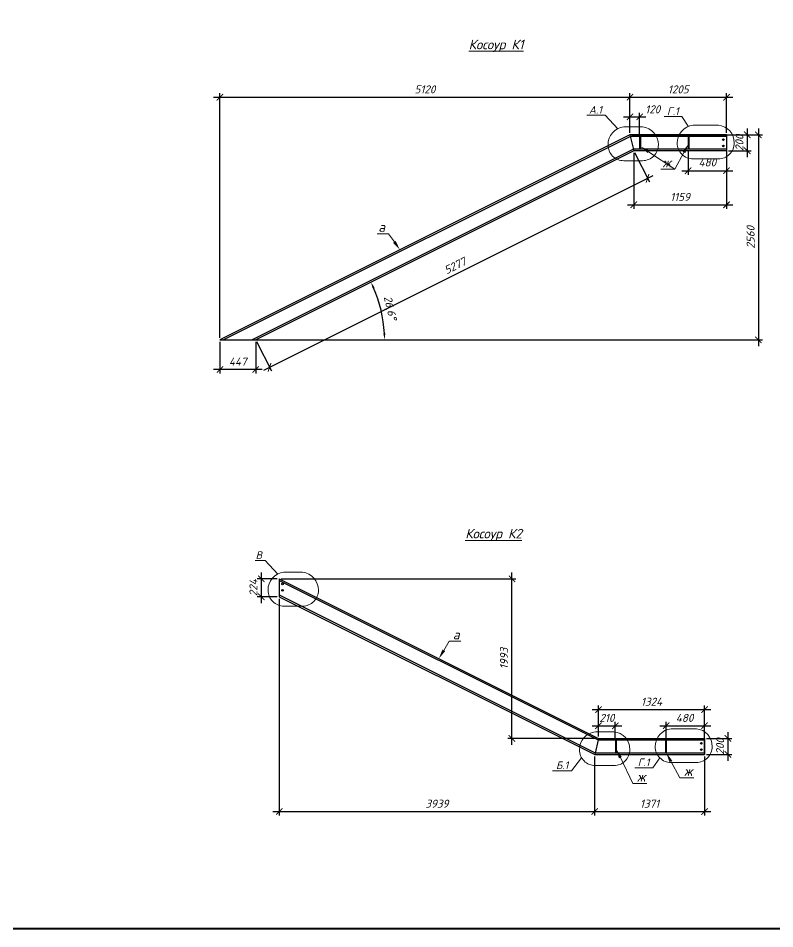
# Model space of a CAD drawing. Header units: millimetres. Extents: x -79646 to 95064, y -231229 to -58107.
# Drawn here: x -55229 to -45782, y -159148 to -147777 of the extents above; entities that cross this region are included whole.
import ezdxf
from ezdxf import colors
from ezdxf.entities.mleader import LeaderData, LeaderLine
from ezdxf.math import Vec2, Vec3

# ---------------------------------------------------------------- set-up
doc = ezdxf.new("R2010")
doc.units = ezdxf.units.MM
doc.header["$PDMODE"] = 3
doc.layers.get('0').update_dxf_attribs({"lineweight": 5})
doc.layers.get('Defpoints').update_dxf_attribs({"lineweight": 0})
for name, color, linetype, lineweight in [('#Dimensions', 7, 'Continuous', 9), ('#Выноски', 7, 'Continuous', 15), ('k_ Металл', 1, 'Continuous', 30)]:
    doc.layers.add(name, color=color, linetype=linetype, lineweight=lineweight)
doc.styles.add('ESKDW', font='eskdw.shx', dxfattribs={"oblique": 15})
doc.styles.add('STEP PR', font='isocpeui.ttf')
doc.dimstyles.new('SPDS', dxfattribs={"dimscale": 50, "dimtxt": 2.5, "dimasz": 2, "dimexe": 1.25, "dimexo": 0.625, "dimtad": 1, "dimdec": 0, "dimrnd": 0.001, "dimtxsty": 'ESKDW', "dimblk": 'ARCHTICK', "dimcen": 2.5, "dimdle": 2, "dimclrd": 256, "dimclre": 256, "dimclrt": 7, "dimadec": 0, "dimazin": 2, "dimtfac": 0.75, "dimtdec": 0, "dimtmove": 1, "dimatfit": 3, "dimfxl": 1, "dimtolj": 1, "dimarcsym": 1})

# ---------------------------------------------------------------- blocks, each defined once
blk = doc.blocks.new('_None')
blk = doc.blocks.new('_ArchTick')
at = {"color": 0, "linetype": 'ByBlock', "const_width": 0.15}
blk.add_lwpolyline([(-0.5, -0.5), (0.5, 0.5)], dxfattribs=at)
blk = doc.blocks.new('*D434')
at = {"layer": '#Dimensions', "lineweight": -2, "transparency": 16777216}
for p, q in [((-46126, -149153), (-46126, -149513)), ((-46359, -149233), (-46076, -149233)), ((-46359, -149433), (-46076, -149433))]:
    blk.add_line(p, q, dxfattribs=at)
at = {"layer": 'Defpoints', "color": 0, "lineweight": 0, "transparency": 16777216}
for p in [(-46384, -149233), (-46384, -149433), (-46126, -149433)]:
    blk.add_point(p, dxfattribs=at)
at = {"layer": '#Dimensions', "lineweight": -2, "transparency": 16777216, "xscale": 80, "yscale": 80, "zscale": 80}
for p, rotation in [((-46126, -149233), 90), ((-46126, -149433), 270)]:
    blk.add_blockref('_ArchTick', p, dxfattribs=dict(at, rotation=rotation))
at = {"layer": '#Dimensions', "transparency": 16777216, "insert": (-46224, -149333), "char_height": 100, "attachment_point": 5, "rotation": 90, "style": 'STEP PR'}
blk.add_mtext('\\A1;200', dxfattribs=at)
blk = doc.blocks.new('*D435')
at = {"layer": '#Dimensions', "lineweight": -2, "transparency": 16777216}
for p, q in [((-47543, -149458), (-47543, -150157)), ((-46384, -149458), (-46384, -150157)), ((-47623, -150107), (-46304, -150107))]:
    blk.add_line(p, q, dxfattribs=at)
at = {"layer": 'Defpoints', "color": 0, "lineweight": 0, "transparency": 16777216}
for p in [(-47543, -149433), (-46384, -149433), (-46384, -150107)]:
    blk.add_point(p, dxfattribs=at)
at = {"layer": '#Dimensions', "lineweight": -2, "transparency": 16777216, "xscale": 80, "yscale": 80, "zscale": 80, "rotation": 180}
blk.add_blockref('_ArchTick', (-47543, -150107), dxfattribs=at)
at = {"layer": '#Dimensions', "lineweight": -2, "transparency": 16777216, "xscale": 80, "yscale": 80, "zscale": 80}
blk.add_blockref('_ArchTick', (-46384, -150107), dxfattribs=at)
at = {"layer": '#Dimensions', "transparency": 16777216, "insert": (-46964, -150009), "char_height": 100, "attachment_point": 5, "style": 'STEP PR'}
blk.add_mtext('\\A1;1159', dxfattribs=at)
blk = doc.blocks.new('*D436')
at = {"layer": '#Dimensions', "lineweight": -2, "transparency": 16777216}
for p, q in [((-52710, -151768), (-52710, -148714)), ((-47590, -149208), (-47590, -148714)), ((-52790, -148764), (-47510, -148764))]:
    blk.add_line(p, q, dxfattribs=at)
at = {"layer": 'Defpoints', "color": 0, "lineweight": 0, "transparency": 16777216}
for p in [(-47590, -148764), (-47590, -149233), (-52710, -151793)]:
    blk.add_point(p, dxfattribs=at)
at = {"layer": '#Dimensions', "lineweight": -2, "transparency": 16777216, "xscale": 80, "yscale": 80, "zscale": 80, "rotation": 180}
blk.add_blockref('_ArchTick', (-52710, -148764), dxfattribs=at)
at = {"layer": '#Dimensions', "lineweight": -2, "transparency": 16777216, "xscale": 80, "yscale": 80, "zscale": 80}
blk.add_blockref('_ArchTick', (-47590, -148764), dxfattribs=at)
at = {"layer": '#Dimensions', "transparency": 16777216, "insert": (-50150, -148666), "char_height": 100, "attachment_point": 5, "style": 'STEP PR'}
blk.add_mtext('\\A1;5120', dxfattribs=at)
blk = doc.blocks.new('*D437')
at = {"layer": '#Dimensions', "lineweight": -2, "transparency": 16777216}
for p, q in [((-47590, -149208), (-47590, -148714)), ((-46384, -149208), (-46384, -148714)), ((-47670, -148764), (-46304, -148764))]:
    blk.add_line(p, q, dxfattribs=at)
at = {"layer": 'Defpoints', "color": 0, "lineweight": 0, "transparency": 16777216}
for p in [(-46384, -148764), (-47590, -149233), (-46384, -149233)]:
    blk.add_point(p, dxfattribs=at)
at = {"layer": '#Dimensions', "lineweight": -2, "transparency": 16777216, "xscale": 80, "yscale": 80, "zscale": 80, "rotation": 180}
blk.add_blockref('_ArchTick', (-47590, -148764), dxfattribs=at)
at = {"layer": '#Dimensions', "lineweight": -2, "transparency": 16777216, "xscale": 80, "yscale": 80, "zscale": 80}
blk.add_blockref('_ArchTick', (-46384, -148764), dxfattribs=at)
at = {"layer": '#Dimensions', "transparency": 16777216, "insert": (-46987, -148666), "char_height": 100, "attachment_point": 5, "style": 'STEP PR'}
blk.add_mtext('\\A1;1205', dxfattribs=at)
blk = doc.blocks.new('*D438')
at = {"layer": '#Dimensions', "lineweight": -2, "transparency": 16777216}
for p, q in [((-45986, -149153), (-45986, -151873)), ((-47565, -149233), (-45936, -149233)), ((-52685, -151793), (-45936, -151793))]:
    blk.add_line(p, q, dxfattribs=at)
at = {"layer": 'Defpoints', "color": 0, "lineweight": 0, "transparency": 16777216}
for p in [(-47590, -149233), (-52710, -151793), (-45986, -151793)]:
    blk.add_point(p, dxfattribs=at)
at = {"layer": '#Dimensions', "lineweight": -2, "transparency": 16777216, "xscale": 80, "yscale": 80, "zscale": 80}
for p, rotation in [((-45986, -149233), 90), ((-45986, -151793), 270)]:
    blk.add_blockref('_ArchTick', p, dxfattribs=dict(at, rotation=rotation))
at = {"layer": '#Dimensions', "transparency": 16777216, "insert": (-46084, -150513), "char_height": 100, "attachment_point": 5, "rotation": 90, "style": 'STEP PR'}
blk.add_mtext('\\A1;2560', dxfattribs=at)
blk = doc.blocks.new('*D439')
at = {"layer": '#Dimensions', "lineweight": -2, "transparency": 16777216}
for p, q in [((-47532, -149455), (-47348, -149822)), ((-52162, -152173), (-47299, -149741)), ((-52252, -151815), (-52068, -152182))]:
    blk.add_line(p, q, dxfattribs=at)
at = {"layer": 'Defpoints', "color": 0, "lineweight": 0, "transparency": 16777216}
for p in [(-47543, -149433), (-47371, -149777), (-52263, -151793)]:
    blk.add_point(p, dxfattribs=at)
at = {"layer": '#Dimensions', "lineweight": -2, "transparency": 16777216, "xscale": 80, "yscale": 80, "zscale": 80}
for p, rotation in [((-47371, -149777), 26.56505117707784), ((-52091, -152137), 206.5650511770778)]:
    blk.add_blockref('_ArchTick', p, dxfattribs=dict(at, rotation=rotation))
at = {"layer": '#Dimensions', "transparency": 16777216, "insert": (-49775, -150869), "char_height": 100, "attachment_point": 5, "rotation": 26.5651, "style": 'STEP PR'}
blk.add_mtext('\\A1;5277', dxfattribs=at)
blk = doc.blocks.new('*D440')
at = {"layer": '#Dimensions', "lineweight": -2, "transparency": 16777216}
for p, q in [((-52710, -151818), (-52710, -152214)), ((-52263, -151818), (-52263, -152214)), ((-52183, -152164), (-52790, -152164))]:
    blk.add_line(p, q, dxfattribs=at)
at = {"layer": 'Defpoints', "color": 0, "lineweight": 0, "transparency": 16777216}
for p in [(-52710, -151793), (-52263, -151793), (-52710, -152164)]:
    blk.add_point(p, dxfattribs=at)
at = {"layer": '#Dimensions', "lineweight": -2, "transparency": 16777216, "xscale": 80, "yscale": 80, "zscale": 80, "rotation": 180}
blk.add_blockref('_ArchTick', (-52710, -152164), dxfattribs=at)
at = {"layer": '#Dimensions', "lineweight": -2, "transparency": 16777216, "xscale": 80, "yscale": 80, "zscale": 80}
blk.add_blockref('_ArchTick', (-52263, -152164), dxfattribs=at)
at = {"layer": '#Dimensions', "transparency": 16777216, "insert": (-52487, -152065), "char_height": 100, "attachment_point": 5, "style": 'STEP PR'}
blk.add_mtext('\\A1;447', dxfattribs=at)
blk = doc.blocks.new('*D444')
at = {"layer": '#Dimensions', "lineweight": -2, "transparency": 16777216}
for p, q in [((-51969, -155026), (-51969, -157734)), ((-48031, -156996), (-48031, -157734)), ((-52049, -157684), (-47951, -157684))]:
    blk.add_line(p, q, dxfattribs=at)
at = {"layer": 'Defpoints', "color": 0, "lineweight": 0, "transparency": 16777216}
for p in [(-51969, -155001), (-48031, -156971), (-48031, -157684)]:
    blk.add_point(p, dxfattribs=at)
at = {"layer": '#Dimensions', "lineweight": -2, "transparency": 16777216, "xscale": 80, "yscale": 80, "zscale": 80, "rotation": 180}
blk.add_blockref('_ArchTick', (-51969, -157684), dxfattribs=at)
at = {"layer": '#Dimensions', "lineweight": -2, "transparency": 16777216, "xscale": 80, "yscale": 80, "zscale": 80}
blk.add_blockref('_ArchTick', (-48031, -157684), dxfattribs=at)
at = {"layer": '#Dimensions', "transparency": 16777216, "insert": (-50000, -157586), "char_height": 100, "attachment_point": 5, "style": 'STEP PR'}
blk.add_mtext('\\A1;3939', dxfattribs=at)
blk = doc.blocks.new('*D445')
at = {"layer": '#Dimensions', "lineweight": -2, "transparency": 16777216}
for p, q in [((-48031, -156996), (-48031, -157734)), ((-46659, -156996), (-46659, -157734)), ((-48111, -157684), (-46579, -157684))]:
    blk.add_line(p, q, dxfattribs=at)
at = {"layer": 'Defpoints', "color": 0, "lineweight": 0, "transparency": 16777216}
for p in [(-48031, -156971), (-46659, -156971), (-46659, -157684)]:
    blk.add_point(p, dxfattribs=at)
at = {"layer": '#Dimensions', "lineweight": -2, "transparency": 16777216, "xscale": 80, "yscale": 80, "zscale": 80, "rotation": 180}
blk.add_blockref('_ArchTick', (-48031, -157684), dxfattribs=at)
at = {"layer": '#Dimensions', "lineweight": -2, "transparency": 16777216, "xscale": 80, "yscale": 80, "zscale": 80}
blk.add_blockref('_ArchTick', (-46659, -157684), dxfattribs=at)
at = {"layer": '#Dimensions', "transparency": 16777216, "insert": (-47345, -157586), "char_height": 100, "attachment_point": 5, "style": 'STEP PR'}
blk.add_mtext('\\A1;1371', dxfattribs=at)
blk = doc.blocks.new('*D446')
at = {"layer": '#Dimensions', "lineweight": -2, "transparency": 16777216}
for p, q in [((-46367, -156691), (-46367, -157051)), ((-46634, -156771), (-46317, -156771)), ((-46634, -156971), (-46317, -156971))]:
    blk.add_line(p, q, dxfattribs=at)
at = {"layer": 'Defpoints', "color": 0, "lineweight": 0, "transparency": 16777216}
for p in [(-46659, -156771), (-46659, -156971), (-46367, -156971)]:
    blk.add_point(p, dxfattribs=at)
at = {"layer": '#Dimensions', "lineweight": -2, "transparency": 16777216, "xscale": 80, "yscale": 80, "zscale": 80}
for p, rotation in [((-46367, -156771), 90), ((-46367, -156971), 270)]:
    blk.add_blockref('_ArchTick', p, dxfattribs=dict(at, rotation=rotation))
at = {"layer": '#Dimensions', "transparency": 16777216, "insert": (-46465, -156871), "char_height": 100, "attachment_point": 5, "rotation": 90, "style": 'STEP PR'}
blk.add_mtext('\\A1;200', dxfattribs=at)
blk = doc.blocks.new('*D447')
at = {"layer": '#Dimensions', "lineweight": -2, "transparency": 16777216}
for p, q in [((-48064, -156411), (-46579, -156411)), ((-47984, -156746), (-47984, -156361)), ((-46659, -156746), (-46659, -156361))]:
    blk.add_line(p, q, dxfattribs=at)
at = {"layer": 'Defpoints', "color": 0, "lineweight": 0, "transparency": 16777216}
for p in [(-46659, -156411), (-47984, -156771), (-46659, -156771)]:
    blk.add_point(p, dxfattribs=at)
at = {"layer": '#Dimensions', "lineweight": -2, "transparency": 16777216, "xscale": 80, "yscale": 80, "zscale": 80, "rotation": 180}
blk.add_blockref('_ArchTick', (-47984, -156411), dxfattribs=at)
at = {"layer": '#Dimensions', "lineweight": -2, "transparency": 16777216, "xscale": 80, "yscale": 80, "zscale": 80}
blk.add_blockref('_ArchTick', (-46659, -156411), dxfattribs=at)
at = {"layer": '#Dimensions', "transparency": 16777216, "insert": (-47321, -156313), "char_height": 100, "attachment_point": 5, "style": 'STEP PR'}
blk.add_mtext('\\A1;1324', dxfattribs=at)
blk = doc.blocks.new('*D448')
at = {"layer": '#Dimensions', "lineweight": -2, "transparency": 16777216}
for p, q in [((-49064, -156851), (-49064, -154698)), ((-51944, -154778), (-49014, -154778)), ((-48009, -156771), (-49114, -156771))]:
    blk.add_line(p, q, dxfattribs=at)
at = {"layer": 'Defpoints', "color": 0, "lineweight": 0, "transparency": 16777216}
for p in [(-51969, -154778), (-49064, -154778), (-47984, -156771)]:
    blk.add_point(p, dxfattribs=at)
at = {"layer": '#Dimensions', "lineweight": -2, "transparency": 16777216, "xscale": 80, "yscale": 80, "zscale": 80}
for p, rotation in [((-49064, -154778), 90), ((-49064, -156771), 270)]:
    blk.add_blockref('_ArchTick', p, dxfattribs=dict(at, rotation=rotation))
at = {"layer": '#Dimensions', "transparency": 16777216, "insert": (-49162, -155774), "char_height": 100, "attachment_point": 5, "rotation": 90, "style": 'STEP PR'}
blk.add_mtext('\\A1;1993', dxfattribs=at)
blk = doc.blocks.new('*D449')
at = {"layer": '#Dimensions', "lineweight": -2, "transparency": 16777216}
for p, q in [((-52194, -154698), (-52194, -155081)), ((-51994, -154778), (-52244, -154778)), ((-51994, -155001), (-52244, -155001))]:
    blk.add_line(p, q, dxfattribs=at)
at = {"layer": 'Defpoints', "color": 0, "lineweight": 0, "transparency": 16777216}
for p in [(-51969, -154778), (-52194, -155001), (-51969, -155001)]:
    blk.add_point(p, dxfattribs=at)
at = {"layer": '#Dimensions', "lineweight": -2, "transparency": 16777216, "xscale": 80, "yscale": 80, "zscale": 80}
for p, rotation in [((-52194, -154778), 90), ((-52194, -155001), 270)]:
    blk.add_blockref('_ArchTick', p, dxfattribs=dict(at, rotation=rotation))
at = {"layer": '#Dimensions', "transparency": 16777216, "insert": (-52292, -154890), "char_height": 100, "attachment_point": 5, "rotation": 90, "style": 'STEP PR'}
blk.add_mtext('\\A1;224', dxfattribs=at)
blk = doc.blocks.new('*D450')
at = {"layer": '#Dimensions', "lineweight": -2, "transparency": 16777216}
blk.add_line((-50673, -151793), (-50605, -151793), dxfattribs=at)
blk.add_arc((-52263, -151793), 1608, 2.8508, 23.7142, dxfattribs=at)
at = {"layer": '#Dimensions', "lineweight": 0, "transparency": 16777216}
for points in [[(-50803, -151152), (-50779, -151140), (-50825, -151074)], [(-50644, -151712), (-50670, -151713), (-50655, -151793)]]:
    blk.add_solid(points, dxfattribs=at)
at = {"layer": 'Defpoints', "color": 0, "lineweight": 0, "transparency": 16777216}
for p in [(-47543, -149433), (-50674, -151545), (-52710, -151793), (-52263, -151793), (-50698, -151793)]:
    blk.add_point(p, dxfattribs=at)
at = {"layer": '#Dimensions', "transparency": 16777216, "insert": (-50593, -151398), "char_height": 100, "attachment_point": 5, "rotation": 283.2825, "style": 'STEP PR'}
blk.add_mtext('\\A1;26,6°', dxfattribs=at)
blk = doc.blocks.new('*D544')
at = {"layer": '#Dimensions', "lineweight": -2, "transparency": 16777216}
for p, q in [((-46864, -149438), (-46864, -149732)), ((-46384, -149438), (-46384, -149732)), ((-46944, -149682), (-46304, -149682))]:
    blk.add_line(p, q, dxfattribs=at)
at = {"layer": 'Defpoints', "color": 0, "lineweight": 0, "transparency": 16777216}
for p in [(-46864, -149413), (-46384, -149413), (-46384, -149682)]:
    blk.add_point(p, dxfattribs=at)
at = {"layer": '#Dimensions', "lineweight": -2, "transparency": 16777216, "xscale": 80, "yscale": 80, "zscale": 80, "rotation": 180}
blk.add_blockref('_ArchTick', (-46864, -149682), dxfattribs=at)
at = {"layer": '#Dimensions', "lineweight": -2, "transparency": 16777216, "xscale": 80, "yscale": 80, "zscale": 80}
blk.add_blockref('_ArchTick', (-46384, -149682), dxfattribs=at)
at = {"layer": '#Dimensions', "transparency": 16777216, "insert": (-46624, -149578), "char_height": 100, "attachment_point": 5, "style": 'STEP PR'}
blk.add_mtext('\\A1;480', dxfattribs=at)
blk = doc.blocks.new('*D545')
at = {"layer": '#Dimensions', "lineweight": -2, "transparency": 16777216}
for p, q in [((-47590, -149208), (-47590, -148959)), ((-47470, -149228), (-47470, -148959)), ((-47670, -149009), (-47390, -149009))]:
    blk.add_line(p, q, dxfattribs=at)
at = {"layer": 'Defpoints', "color": 0, "lineweight": 0, "transparency": 16777216}
for p in [(-47470, -149009), (-47590, -149233), (-47470, -149253)]:
    blk.add_point(p, dxfattribs=at)
at = {"layer": '#Dimensions', "lineweight": -2, "transparency": 16777216, "xscale": 80, "yscale": 80, "zscale": 80, "rotation": 180}
blk.add_blockref('_ArchTick', (-47590, -149009), dxfattribs=at)
at = {"layer": '#Dimensions', "lineweight": -2, "transparency": 16777216, "xscale": 80, "yscale": 80, "zscale": 80}
blk.add_blockref('_ArchTick', (-47470, -149009), dxfattribs=at)
at = {"layer": '#Dimensions', "transparency": 16777216, "insert": (-47306, -148915), "char_height": 100, "attachment_point": 5, "style": 'STEP PR'}
blk.add_mtext('\\A1;120', dxfattribs=at)
blk = doc.blocks.new('*D546')
at = {"layer": '#Dimensions', "lineweight": -2, "transparency": 16777216}
for p, q in [((-47984, -156746), (-47984, -156563)), ((-47773, -156766), (-47773, -156563)), ((-48064, -156613), (-47693, -156613))]:
    blk.add_line(p, q, dxfattribs=at)
at = {"layer": 'Defpoints', "color": 0, "lineweight": 0, "transparency": 16777216}
for p in [(-47773, -156613), (-47984, -156771), (-47773, -156791)]:
    blk.add_point(p, dxfattribs=at)
at = {"layer": '#Dimensions', "lineweight": -2, "transparency": 16777216, "xscale": 80, "yscale": 80, "zscale": 80, "rotation": 180}
blk.add_blockref('_ArchTick', (-47984, -156613), dxfattribs=at)
at = {"layer": '#Dimensions', "lineweight": -2, "transparency": 16777216, "xscale": 80, "yscale": 80, "zscale": 80}
blk.add_blockref('_ArchTick', (-47773, -156613), dxfattribs=at)
at = {"layer": '#Dimensions', "transparency": 16777216, "insert": (-47878, -156515), "char_height": 100, "attachment_point": 5, "style": 'STEP PR'}
blk.add_mtext('\\A1;210', dxfattribs=at)
blk = doc.blocks.new('*D547')
at = {"layer": '#Dimensions', "lineweight": -2, "transparency": 16777216}
for p, q in [((-47138, -156926), (-47138, -156563)), ((-46659, -156946), (-46659, -156563)), ((-47218, -156613), (-46579, -156613))]:
    blk.add_line(p, q, dxfattribs=at)
at = {"layer": 'Defpoints', "color": 0, "lineweight": 0, "transparency": 16777216}
for p in [(-46659, -156613), (-47138, -156951), (-46659, -156971)]:
    blk.add_point(p, dxfattribs=at)
at = {"layer": '#Dimensions', "lineweight": -2, "transparency": 16777216, "xscale": 80, "yscale": 80, "zscale": 80, "rotation": 180}
blk.add_blockref('_ArchTick', (-47138, -156613), dxfattribs=at)
at = {"layer": '#Dimensions', "lineweight": -2, "transparency": 16777216, "xscale": 80, "yscale": 80, "zscale": 80}
blk.add_blockref('_ArchTick', (-46659, -156613), dxfattribs=at)
at = {"layer": '#Dimensions', "transparency": 16777216, "insert": (-46908, -156515), "char_height": 100, "attachment_point": 5, "style": 'STEP PR'}
blk.add_mtext('\\A1;480', dxfattribs=at)

msp = doc.modelspace()

# ---------------------------------------------------------------- linework, layer by layer
at = {"layer": '#Выноски'}
for points in [[(-47665.83855, -149133.79927), (-47433.17958, -149133.78895, -0.3875689818), (-47235.17958, -149358.18895), (-47235.17958, -149358.3067, -0.4142135624), (-47433.17958, -149556.3067), (-47666.14487, -149556.3067, -0.4168832263), (-47864.14487, -149359.05214), (-47864.14487, -149358.93438, -0.3857430086)], [(-46801.36959, -149111.64433), (-46486.43828, -149111.63401, -0.3875689818), (-46288.43828, -149336.03401), (-46288.43828, -149336.15177, -0.4142135624), (-46486.43828, -149534.15177), (-46801.6759, -149534.15177, -0.4168832263), (-46999.6759, -149336.8972), (-46999.6759, -149336.77945, -0.3857430086)], [(-51911.03986, -154695.92212), (-51678.38088, -154695.9118, -0.3875689818), (-51480.38088, -154920.3118), (-51480.38088, -154920.42955, -0.4142135624), (-51678.38088, -155118.42955), (-51911.34617, -155118.42955, -0.4168832263), (-52109.34617, -154921.17499), (-52109.34617, -154921.05724, -0.3857430086)], [(-48022.54202, -156687.27047), (-47789.88305, -156687.26015, -0.3875689818), (-47591.88305, -156911.66015), (-47591.88305, -156911.77791, -0.4142135624), (-47789.88305, -157109.77791), (-48022.84833, -157109.77791, -0.4168832263), (-48220.84833, -156912.52334), (-48220.84833, -156912.40559, -0.3857430086)], [(-47076.29032, -156649.62988), (-46761.35901, -156649.61956, -0.3875689818), (-46563.35901, -156874.01956), (-46563.35901, -156874.13732, -0.4142135624), (-46761.35901, -157072.13732), (-47076.59663, -157072.13732, -0.4168832263), (-47274.59663, -156874.88275), (-47274.59663, -156874.765, -0.3857430086)]]:
    msp.add_lwpolyline(points, format="xyb", close=True, dxfattribs=at)
at = {"color": 3, "lineweight": 40}
msp.add_lwpolyline([(-70697.29289, -134472.89227), (-39760.91734, -134472.89227), (-39760.91734, -159148.24962), (-70697.29289, -159148.24962)], close=True, dxfattribs=at)
msp.add_lwpolyline([(-52710.2691, -151792.6795), (-50697.73512, -151792.6795)])
at = {"layer": 'k_ Металл'}
for points in [[(-46384.43318, -149232.6795), (-47590.2691, -149232.6795), (-52710.2691, -151792.6795)], [(-46384.43318, -149252.6795), (-47585.54774, -149252.6795), (-52665.54774, -151792.6795)], [(-47590.2691, -149232.6795), (-47543.05551, -149432.6795)], [(-47470.2691, -149252.6795), (-47470.2691, -149412.6795)], [(-47460.2691, -149252.6795), (-47460.2691, -149412.6795)], [(-46864.43318, -149252.6795), (-46864.43318, -149412.6795)], [(-46854.43318, -149252.6795), (-46854.43318, -149412.6795)], [(-46384.43318, -149232.6795), (-46384.43318, -149432.6795)], [(-46384.43318, -149412.6795), (-47547.77687, -149412.6795), (-52307.77687, -151792.6795)], [(-46384.43318, -149432.6795), (-47543.05551, -149432.6795), (-52263.05551, -151792.6795)], [(-52710.2691, -151792.6795), (-52263.05551, -151792.6795)], [(-51969.35391, -154777.74709), (-47983.51799, -156770.66505), (-46659.35391, -156770.66505)], [(-51969.35391, -154777.74709), (-51969.35391, -155001.35389)], [(-51969.35391, -154800.10777), (-47988.23935, -156790.66505), (-46659.35391, -156790.66505)], [(-51969.35391, -154978.99321), (-48026.01023, -156950.66505), (-46659.35391, -156950.66505)], [(-51969.35391, -155001.35389), (-48030.73159, -156970.66505), (-46659.35391, -156970.66505)], [(-47983.51799, -156770.66505), (-48030.73159, -156970.66505)], [(-47772.51799, -156790.66505), (-47772.51799, -156950.66505)], [(-47762.51799, -156790.66505), (-47762.51799, -156950.66505)], [(-47147.51799, -156790.66505), (-47147.51799, -156950.66505)], [(-47137.51799, -156790.66505), (-47137.51799, -156950.66505)], [(-46659.35391, -156770.66505), (-46659.35391, -156970.66505)]]:
    msp.add_lwpolyline(points, dxfattribs=at)
for centre in [(-46423.61371, -149293.73445), (-46423.91712, -149372.73414), (-51929.46067, -154842.65169), (-51929.29347, -154921.75801), (-46698.83785, -156910.71969), (-46698.53444, -156831.72)]:
    msp.add_circle(centre, 9.58333, dxfattribs=at)

# ---------------------------------------------------------------- texts
at = {"layer": '#Dimensions', "linetype": 'ByBlock', "char_height": 120, "width": 1361.1823903, "attachment_point": 8, "style": 'STEP PR'}
for s, insert in [('{\\fISOCPEUR|b1|i1|c204|p34;\\LКосоур К1}', (-49261.20209, -148198.04956)), ('{\\fISOCPEUR|b1|i1|c204|p34;\\LКосоур К2}', (-49293.04688, -154306.21562))]:
    msp.add_mtext(s, dxfattribs=dict(at, insert=insert))

# ---------------------------------------------------------------- dimensions: what is measured, and where the dimension line sits
at = {"layer": '#Dimensions'}
for base, p1, p2, override, picture, middle in [((-47590.2691, -148764.37726), (-52710.2691, -151792.6795), (-47590.2691, -149232.6795), {"dimscale": 40, "dimgap": 1.2, "dimrnd": 5, "dimtxsty": 'STEP PR', "dimblk1": 'ArchTick', "dimblk2": 'ArchTick', "dimsah": 1, "dimclrt": 256}, '*D436', (-50150.2691, -148666.37726)), ((-46384.43318, -148764.37726), (-47590.2691, -149232.6795), (-46384.43318, -149232.6795), {"dimscale": 40, "dimgap": 1.2, "dimrnd": 5, "dimtxsty": 'STEP PR', "dimblk1": 'ArchTick', "dimblk2": 'ArchTick', "dimsah": 1, "dimclrt": 256}, '*D437', (-46987.35114, -148666.37726)), ((-46384.43318, -150107.49901), (-47543.05551, -149432.6795), (-46384.43318, -149432.6795), {"dimscale": 40, "dimgap": 1.2, "dimrnd": 1, "dimtxsty": 'STEP PR', "dimblk1": 'ArchTick', "dimblk2": 'ArchTick', "dimsah": 1, "dimclrt": 256}, '*D435', (-46963.74434, -150009.49901)), ((-52710.2691, -152163.77608), (-52263.05551, -151792.6795), (-52710.2691, -151792.6795), {"dimscale": 40, "dimgap": 1.2, "dimrnd": 1, "dimtxsty": 'STEP PR', "dimblk1": 'ArchTick', "dimblk2": 'ArchTick', "dimsah": 1, "dimclrt": 256}, '*D440', (-52486.66231, -152065.13214)), ((-48030.73159, -157684.19401), (-51969.35391, -155001.35389), (-48030.73159, -156970.66505), {"dimscale": 40, "dimgap": 1.2, "dimrnd": 1, "dimtxsty": 'STEP PR', "dimblk1": 'ArchTick', "dimblk2": 'ArchTick', "dimsah": 1, "dimclrt": 256}, '*D444', (-50000.04275, -157586.19401)), ((-46659.35391, -156411.12815), (-47983.51799, -156770.66505), (-46659.35391, -156770.66505), {"dimscale": 40, "dimgap": 1.2, "dimrnd": 1, "dimtxsty": 'STEP PR', "dimblk1": 'ArchTick', "dimblk2": 'ArchTick', "dimsah": 1, "dimclrt": 256}, '*D447', (-47321.43595, -156313.12815)), ((-46659.35391, -157684.19401), (-48030.73159, -156970.66505), (-46659.35391, -156970.66505), {"dimscale": 40, "dimgap": 1.2, "dimrnd": 1, "dimtxsty": 'STEP PR', "dimblk1": 'ArchTick', "dimblk2": 'ArchTick', "dimsah": 1, "dimclrt": 256}, '*D445', (-47345.04275, -157585.55007))]:
    dim = msp.add_linear_dim(base=base, p1=p1, p2=p2, dimstyle='SPDS', override=override, dxfattribs=at)
    dim.commit()
    dim.dimension.update_dxf_attribs({"geometry": picture, "text_midpoint": middle})
for base, p1, p2, override, picture, middle in [((-47470.2691, -149009.40157), (-47590.2691, -149232.6795), (-47470.2691, -149252.6795), {"dimscale": 40, "dimgap": 1.2, "dimrnd": 5, "dimtxsty": 'STEP PR', "dimblk1": 'ArchTick', "dimblk2": 'ArchTick', "dimsah": 1, "dimclrt": 256}, '*D545', (-47306.42559, -149012.72971)), ((-46384.43318, -149682.11849), (-46864.43318, -149412.6795), (-46384.43318, -149412.6795), {"dimscale": 40, "dimgap": 1.2, "dimrnd": 1, "dimtxsty": 'STEP PR', "dimblk1": 'ArchTick', "dimblk2": 'ArchTick', "dimsah": 1, "dimclrt": 256}, '*D544', (-46624.43318, -149675.98851)), ((-47772.51799, -156613.08667), (-47983.51799, -156770.66505), (-47772.51799, -156790.66505), {"dimscale": 40, "dimgap": 1.2, "dimrnd": 5, "dimtxsty": 'STEP PR', "dimblk1": 'ArchTick', "dimblk2": 'ArchTick', "dimsah": 1, "dimclrt": 256}, '*D546', (-47878.01799, -156613.08667)), ((-46659.35391, -156613.0902), (-47137.51799, -156950.66505), (-46659.35391, -156970.66505), {"dimscale": 40, "dimgap": 1.2, "dimrnd": 5, "dimtxsty": 'STEP PR', "dimblk1": 'ArchTick', "dimblk2": 'ArchTick', "dimsah": 1, "dimclrt": 256}, '*D547', (-46908.43595, -156613.0902))]:
    dim = msp.add_linear_dim(base=base, p1=p1, p2=p2, dimstyle='SPDS', override=override, dxfattribs=at)
    dim.commit()
    dim.dimension.update_dxf_attribs({"geometry": picture, "text_midpoint": middle, "dimtype": 160})
for base, p1, p2, picture, middle in [((-45986.43355, -151792.6795), (-47590.2691, -149232.6795), (-52710.2691, -151792.6795), '*D438', (-46084.43355, -150512.6795)), ((-49064.35074, -154777.74709), (-47983.51799, -156770.66505), (-51969.35391, -154777.74709), '*D448', (-49162.35074, -155774.20607))]:
    dim = msp.add_linear_dim(base=base, p1=p1, p2=p2, angle=90, dimstyle='SPDS', override={"dimscale": 40, "dimgap": 1.2, "dimrnd": 1, "dimtxsty": 'STEP PR', "dimblk1": 'ArchTick', "dimblk2": 'ArchTick', "dimsah": 1, "dimclrt": 256}, dxfattribs=at)
    dim.commit()
    dim.dimension.update_dxf_attribs({"geometry": picture, "text_midpoint": middle})
for base, p1, p2, picture, middle in [((-46125.58787, -149432.6795), (-46384.43318, -149232.6795), (-46384.43318, -149432.6795), '*D434', (-46125.58787, -149332.6795)), ((-52193.65394, -155001.35389), (-51969.35391, -154777.74709), (-51969.35391, -155001.35389), '*D449', (-52193.65394, -154889.55049)), ((-46367.37282, -156970.66505), (-46659.35391, -156770.66505), (-46659.35391, -156970.66505), '*D446', (-46367.37282, -156870.66505))]:
    dim = msp.add_linear_dim(base=base, p1=p1, p2=p2, angle=90, dimstyle='SPDS', override={"dimscale": 40, "dimgap": 1.2, "dimrnd": 1, "dimtxsty": 'STEP PR', "dimblk1": 'ArchTick', "dimblk2": 'ArchTick', "dimsah": 1, "dimclrt": 256}, dxfattribs=at)
    dim.commit()
    dim.dimension.update_dxf_attribs({"geometry": picture, "text_midpoint": middle, "dimtype": 160})
dim = msp.add_angular_dim_2l(base=(-50674.21762, -151545.15196), line1=((-52710.2691, -151792.6795), (-50697.73512, -151792.6795)), line2=((-47543.05551, -149432.6795), (-52263.05551, -151792.6795)), dimstyle='SPDS', override={"dimscale": 40, "dimgap": 1.2, "dimrnd": 1, "dimtxsty": 'STEP PR', "dimsah": 1, "dimclrt": 256, "dimadec": 1}, dxfattribs=at)
dim.commit()
dim.dimension.update_dxf_attribs({"geometry": '*D450', "text_midpoint": (-50592.9567, -151398.42265)})
dim = msp.add_aligned_dim(p1=(-52263.05551, -151792.6795), p2=(-47543.05551, -149432.6795), distance=-385.25969, dimstyle='SPDS', override={"dimscale": 40, "dimgap": 1.2, "dimrnd": 1, "dimtxsty": 'STEP PR', "dimblk1": 'ArchTick', "dimblk2": 'ArchTick', "dimsah": 1, "dimclrt": 256}, dxfattribs=at)
dim.commit()
dim.dimension.update_dxf_attribs({"geometry": '*D439', "text_midpoint": (-49774.87705, -150869.03642)})

# ---------------------------------------------------------------- leaders
at = {"layer": '#Выноски'}
ml = msp.add_multileader_mtext('Standard', dxfattribs=at)
ml.set_content('\\A1;A.1', color=256, style='STEP PR')
ml.set_leader_properties(color=256, linetype='ByLayer', lineweight=-1)
ml.set_arrow_properties(name='NONE')
ml.build(insert=Vec2(0, 0))
ml.multileader.update_dxf_attribs({"text_left_attachment_type": 6, "text_right_attachment_type": 6, "dogleg_length": 0, "arrow_head_size": 96, "scale": 0.4})
ctx = ml.context
ctx.base_point, ctx.scale, ctx.char_height, ctx.arrow_head_size, ctx.landing_gap_size, ctx.plane_origin = Vec3(-48151.3726, -148987.88944), 0.4, 96, 96, 40, Vec3(-42311.91998, -162227.89521)
ctx.left_attachment, ctx.right_attachment, ctx.text_align_type = 6, 6, 2
notes = []
notes.append((ctx, [(1, (1, 1, 0), (-47899.51806, -148987.88944), (-1, 0), 0, [(0, [(-47743.12571, -149157.21008)], 0, [])])]))
ctx.mtext.insert, ctx.mtext.rotation, ctx.mtext.alignment, ctx.mtext.flow_direction = Vec3(-47939.51806, -148872.68944), 6.2831853072, 3, 5
ml = msp.add_multileader_mtext('Standard', dxfattribs=at)
ml.set_content('\\A1;Г.1', color=256, style='STEP PR')
ml.set_leader_properties(color=256, linetype='ByLayer', lineweight=-1)
ml.set_arrow_properties(name='NONE')
ml.build(insert=Vec2(0, 0))
ml.multileader.update_dxf_attribs({"text_left_attachment_type": 6, "text_right_attachment_type": 6, "dogleg_length": 0, "arrow_head_size": 96, "scale": 0.4})
ctx = ml.context
ctx.base_point, ctx.scale, ctx.char_height, ctx.arrow_head_size, ctx.landing_gap_size, ctx.plane_origin = Vec3(-47187.19144, -149006.05309), 0.4, 96, 96, 40, Vec3(-41521.10466, -162249.96055)
ctx.left_attachment, ctx.right_attachment, ctx.text_align_type = 6, 6, 2
notes.append((ctx, [(1, (1, 1, 0), (-46940.86417, -149006.05309), (-1, 0), 0, [(0, [(-46861.69481, -149127.19332)], 0, [])])]))
ctx.mtext.insert, ctx.mtext.rotation, ctx.mtext.alignment, ctx.mtext.flow_direction = Vec3(-46980.86417, -148890.85309), 6.2831853072, 3, 5
ml = msp.add_multileader_mtext('Standard', dxfattribs=at)
ml.set_content('\\A1;ж', color=256, style='STEP PR')
ml.set_leader_properties(color=256, linetype='ByLayer', lineweight=-1)
ml.build(insert=Vec2(0, 0))
ml.multileader.update_dxf_attribs({"text_left_attachment_type": 6, "text_right_attachment_type": 6, "dogleg_length": 0, "arrow_head_size": 120, "scale": 0.4})
ctx = ml.context
ctx.base_point, ctx.scale, ctx.char_height, ctx.arrow_head_size, ctx.landing_gap_size, ctx.plane_origin = Vec3(-47234.72273, -149663.51202), 0.4, 120, 120, 50, Vec3(-19178.70168, -173792.55841)
ctx.left_attachment, ctx.right_attachment, ctx.text_align_type = 6, 6, 1
notes.append((ctx, [(1, (1, 1, 0), (-47028.81364, -149663.51202), (-1, 0), 0, [(0, [(-47460.2691, -149377.83926)], 0, []), (1, [(-46859.14273, -149346.84857)], 0, [])])]))
ctx.mtext.insert, ctx.mtext.rotation, ctx.mtext.alignment, ctx.mtext.flow_direction = Vec3(-47131.76819, -149519.51202), 6.2831853072, 2, 5
ml = msp.add_multileader_mtext('Standard', dxfattribs=at)
ml.set_content('\\A1;a', color=256, style='STEP PR')
ml.set_leader_properties(color=256, linetype='ByLayer', lineweight=-1)
ml.build(insert=Vec2(0, 0))
ml.multileader.update_dxf_attribs({"text_left_attachment_type": 6, "text_right_attachment_type": 6, "dogleg_length": 0, "arrow_head_size": 120, "scale": 0.4})
ctx = ml.context
ctx.base_point, ctx.scale, ctx.char_height, ctx.arrow_head_size, ctx.landing_gap_size, ctx.plane_origin = Vec3(-50776.77187, -150468.53109), 0.4, 120, 120, 50, Vec3(-22511.81749, -174582.71656)
ctx.left_attachment, ctx.right_attachment, ctx.text_align_type = 6, 6, 1
notes.append((ctx, [(1, (1, 1, 0), (-50603.86277, -150468.53109), (-1, 0), 0, [(0, [(-50462.83982, -150668.96486)], 0, [])])]))
ctx.mtext.insert, ctx.mtext.rotation, ctx.mtext.alignment, ctx.mtext.flow_direction = Vec3(-50690.31732, -150324.53109), 6.2831853072, 2, 5
ml = msp.add_multileader_mtext('Standard', dxfattribs=at)
ml.set_content('\\A1;В', color=256, style='STEP PR')
ml.set_leader_properties(color=256, linetype='ByLayer', lineweight=-1)
ml.set_arrow_properties(name='NONE')
ml.build(insert=Vec2(0, 0))
ml.multileader.update_dxf_attribs({"text_left_attachment_type": 6, "text_right_attachment_type": 6, "dogleg_length": 0, "arrow_head_size": 96, "scale": 0.4})
ctx = ml.context
ctx.base_point, ctx.scale, ctx.char_height, ctx.arrow_head_size, ctx.landing_gap_size, ctx.plane_origin = Vec3(-52298.17391, -154550.01229), 0.4, 96, 96, 40, Vec3(-46527.12129, -167790.01806)
ctx.left_attachment, ctx.right_attachment, ctx.text_align_type = 6, 6, 2
notes.append((ctx, [(1, (1, 1, 0), (-52144.71936, -154550.01229), (-1, 0), 0, [(0, [(-51988.32701, -154719.33293)], 0, [])])]))
ctx.mtext.insert, ctx.mtext.rotation, ctx.mtext.alignment, ctx.mtext.flow_direction = Vec3(-52184.71936, -154434.81229), 6.2831853072, 3, 5
ml = msp.add_multileader_mtext('Standard', dxfattribs=at)
ml.set_content('\\A1;a', color=256, style='STEP PR')
ml.set_leader_properties(color=256, linetype='ByLayer', lineweight=-1)
ml.build(insert=Vec2(0, 0))
ml.multileader.update_dxf_attribs({"text_left_attachment_type": 6, "text_right_attachment_type": 6, "dogleg_length": 0, "arrow_head_size": 120, "scale": 0.4})
ctx = ml.context
ctx.base_point, ctx.scale, ctx.char_height, ctx.arrow_head_size, ctx.landing_gap_size, ctx.plane_origin = Vec3(-49846.45698, -155558.52146), 0.4, 120, 120, 50, Vec3(-21995.41362, -179687.95777)
ctx.left_attachment, ctx.right_attachment, ctx.text_align_type = 6, 6, 1
notes.append((ctx, [(0, (1, 1, 0), (-49846.45698, -155558.52146), (1, 0), 0, [(0, [(-49976.43595, -155774.20607)], 0, [])])]))
ctx.mtext.insert, ctx.mtext.rotation, ctx.mtext.alignment, ctx.mtext.flow_direction = Vec3(-49760.00244, -155414.52146), 6.2831853072, 2, 5
ml = msp.add_multileader_mtext('Standard', dxfattribs=at)
ml.set_content('\\A1;ж', color=256, style='STEP PR')
ml.set_leader_properties(color=256, linetype='ByLayer', lineweight=-1)
ml.build(insert=Vec2(0, 0))
ml.multileader.update_dxf_attribs({"text_left_attachment_type": 6, "text_right_attachment_type": 6, "dogleg_length": 0, "arrow_head_size": 120, "scale": 0.4})
ctx = ml.context
ctx.base_point, ctx.scale, ctx.char_height, ctx.arrow_head_size, ctx.landing_gap_size, ctx.plane_origin = Vec3(-47554.21845, -157334.46022), 0.4, 120, 120, 50, Vec3(-19501.95057, -181330.54396)
ctx.left_attachment, ctx.right_attachment, ctx.text_align_type = 6, 6, 1
notes.append((ctx, [(0, (1, 1, 0), (-47554.21845, -157334.46022), (1, 0), 0, [(0, [(-47762.51799, -156903.25233)], 0, [])])]))
ctx.mtext.insert, ctx.mtext.rotation, ctx.mtext.alignment, ctx.mtext.flow_direction = Vec3(-47451.26391, -157190.46022), 6.2831853072, 2, 5
ml = msp.add_multileader_mtext('Standard', dxfattribs=at)
ml.set_content('\\A1;Б.1', color=256, style='STEP PR')
ml.set_leader_properties(color=256, linetype='ByLayer', lineweight=-1)
ml.set_arrow_properties(name='NONE')
ml.build(insert=Vec2(0, 0))
ml.multileader.update_dxf_attribs({"text_left_attachment_type": 6, "text_right_attachment_type": 6, "dogleg_length": 0, "arrow_head_size": 96, "scale": 0.4})
ctx = ml.context
ctx.base_point, ctx.scale, ctx.char_height, ctx.arrow_head_size, ctx.landing_gap_size, ctx.plane_origin = Vec3(-48566.46802, -157173.90402), 0.4, 96, 96, 40, Vec3(-42820.06961, -170332.98964)
ctx.left_attachment, ctx.right_attachment, ctx.text_align_type = 6, 6, 2
notes.append((ctx, [(1, (1, 1, 0), (-48319.92257, -157173.90402), (-1, 0), 0, [(0, [(-48193.68254, -157012.80338)], 0, [])])]))
ctx.mtext.insert, ctx.mtext.rotation, ctx.mtext.alignment, ctx.mtext.flow_direction = Vec3(-48359.92257, -157058.70402), 6.2831853072, 3, 5
ml = msp.add_multileader_mtext('Standard', dxfattribs=at)
ml.set_content('\\A1;Г.1', color=256, style='STEP PR')
ml.set_leader_properties(color=256, linetype='ByLayer', lineweight=-1)
ml.set_arrow_properties(name='NONE')
ml.build(insert=Vec2(0, 0))
ml.multileader.update_dxf_attribs({"text_left_attachment_type": 6, "text_right_attachment_type": 6, "dogleg_length": 0, "arrow_head_size": 96, "scale": 0.4})
ctx = ml.context
ctx.base_point, ctx.scale, ctx.char_height, ctx.arrow_head_size, ctx.landing_gap_size, ctx.plane_origin = Vec3(-47552.28816, -157136.57203), 0.4, 96, 96, 40, Vec3(-41782.80792, -170366.44662)
ctx.left_attachment, ctx.right_attachment, ctx.text_align_type = 6, 6, 2
notes.append((ctx, [(1, (1, 1, 0), (-47305.96088, -157136.57203), (-1, 0), 0, [(0, [(-47217.88278, -157013.60592)], 0, [])])]))
ctx.mtext.insert, ctx.mtext.rotation, ctx.mtext.alignment, ctx.mtext.flow_direction = Vec3(-47345.96088, -157021.37203), 6.2831853072, 3, 5
ml = msp.add_multileader_mtext('Standard', dxfattribs=at)
ml.set_content('\\A1;ж', color=256, style='STEP PR')
ml.set_leader_properties(color=256, linetype='ByLayer', lineweight=-1)
ml.build(insert=Vec2(0, 0))
ml.multileader.update_dxf_attribs({"text_left_attachment_type": 6, "text_right_attachment_type": 6, "dogleg_length": 0, "arrow_head_size": 120, "scale": 0.4})
ctx = ml.context
ctx.base_point, ctx.scale, ctx.char_height, ctx.arrow_head_size, ctx.landing_gap_size, ctx.plane_origin = Vec3(-46966.87843, -157264.08711), 0.4, 120, 120, 50, Vec3(-18638.15577, -181246.37948)
ctx.left_attachment, ctx.right_attachment, ctx.text_align_type = 6, 6, 1
notes.append((ctx, [(0, (1, 1, 0), (-46966.87843, -157264.08711), (1, 0), 0, [(0, [(-47137.51799, -156950.66505)], 0, [])])]))
ctx.mtext.insert, ctx.mtext.rotation, ctx.mtext.alignment, ctx.mtext.flow_direction = Vec3(-46863.92388, -157120.08711), 6.2831853072, 2, 5
for ctx, leaders in notes:
    for number, flags, end, landing, length, lines in leaders:
        leader = LeaderData()
        leader.index, (leader.has_last_leader_line, leader.has_dogleg_vector, leader.attachment_direction) = number, flags
        leader.last_leader_point, leader.dogleg_vector, leader.dogleg_length = Vec3(end), Vec3(landing), length
        for number, points, colour, breaks in lines:
            line = LeaderLine()
            line.index, line.vertices, line.color, line.breaks = number, Vec3.list(points), colors.encode_raw_color(colour), breaks
            leader.lines.append(line)
        ctx.leaders.append(leader)

doc.saveas('drawing.dxf')
